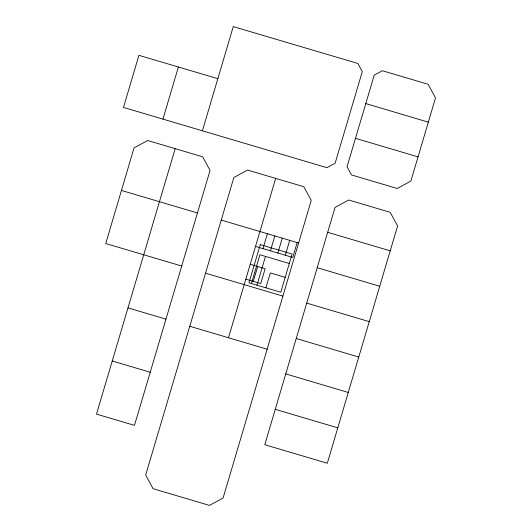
<?xml version="1.0" encoding="UTF-8"?>
<svg xmlns="http://www.w3.org/2000/svg" width="532" height="532" viewBox="0 0 532 532"><rect width="100%" height="100%" fill="white"/><g stroke="black" fill="none" stroke-linecap="round" stroke-linejoin="round"><path stroke-width="0.8" d="M217.841 78.676L138.912 55.328L123.477 107.431L162.945 119.115L178.38 66.999M175.181 148.647L96.492 414.135L134.47 425.367L210.054 170.42L202.632 156.78L147.663 140.515L134.031 147.936L105.735 243.543L181.711 266.033M202.413 130.805L233.255 26.6L357.843 63.461L362.285 71.66L335.14 163.211L326.947 167.686L162.945 119.115M205.512 273.169L233.874 177.469L247.54 170.074L303.812 186.719L311.233 200.384L223.101 497.979L209.468 505.4L153.07 488.695L145.682 475.023L205.512 273.169L282.884 296.098M251.423 283.529L259.929 254.775L289.308 263.473M253.272 281.381L257.681 266.492M262.968 248.624L267.377 233.734M256.976 285.172L265.488 256.417M270.416 250.831L274.825 235.942M265.907 287.819L270.316 272.929L285.205 277.338M277.857 253.033L282.266 238.143M285.305 255.24L289.707 240.351M297.155 242.552L292.746 257.441L255.526 246.422M337.78 427.854L327.313 463.259L264.776 444.719L335.047 207.433L348.686 200.012L390.169 212.308L397.597 225.94L337.78 427.854L275.263 409.308M228.467 337.747L275.676 178.393M365.797 103.587L347.037 166.755L351.479 174.948L397.251 188.488L410.884 181.066L435.509 97.901L428.087 84.262L382.375 70.729L374.209 75.198L365.797 103.587L428.327 122.154M355.469 138.333L418.052 156.874M327.685 232.304L390.215 250.845M121.449 190.443L197.445 212.96M221.232 220.068L298.612 242.984M317.192 267.709L379.735 286.249M250.24 264.291L265.129 268.693L260.72 283.583L245.831 279.174M306.718 303.107L369.241 321.654M296.231 338.512L358.768 357.052M127.979 307.888L165.957 319.134M189.771 326.269L267.164 349.231M285.75 373.916L348.28 392.456M112.232 361.002L150.21 372.234M260.274 244.62L248.969 282.805L280.796 292.228L292.101 254.043L260.274 244.62"/></g></svg>
